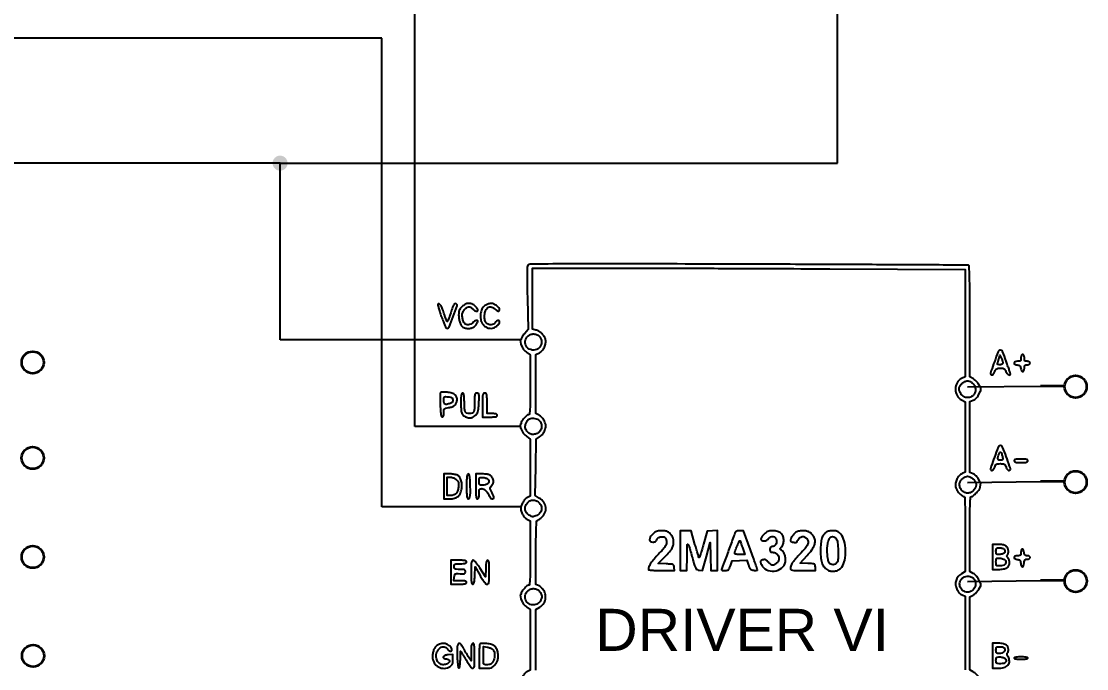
# Model space of a CAD drawing. Header units: millimetres. Extents: x 42961 to 43381, y 28224 to 28521.
# Drawn here: x 43055.9 to 43119.3, y 28276.2 to 28314.6 of the extents above; entities that cross this region are included whole.
import ezdxf

# ---------------------------------------------------------------- set-up
doc = ezdxf.new("R2010")
doc.units = ezdxf.units.MM
doc.layers.add('PDF_Geometría', color=7, linetype='Continuous')
doc.layers.add('PDF_Rellenos sólidos', color=1, linetype='Continuous')
doc.styles.get("Standard").update_dxf_attribs({"font": 'arial.ttf'})

msp = doc.modelspace()

# ---------------------------------------------------------------- hatches: boundary and pattern name
at = {"layer": 'PDF_Rellenos sólidos', "true_color": 0x800000, "transparency": 33554559}
msp.add_hatch(color=16, dxfattribs=at).paths.add_polyline_path([(43071.757, 28306.214, 0.414668), (43071.311, 28306.66), (43071.311, 28306.66, 0.414668), (43070.865, 28306.214), (43070.865, 28306.214, 0.414668), (43071.311, 28305.768), (43071.311, 28305.768, 0.414668)])

# ---------------------------------------------------------------- linework, layer by layer
at = {"color": 1}
for p, q in [((43104.453, 28306.214), (43104.453, 28396.237)), ((43071.311, 28306.214), (43015.483, 28306.214)), ((43071.311, 28295.708), (43071.311, 28306.214)), ((43071.311, 28306.214), (43104.453, 28306.214)), ((43085.628, 28295.708), (43071.311, 28295.708))]:
    msp.add_line(p, q, dxfattribs=at)
at = {"color": 30}
for p, q in [((43079.319, 28290.57), (43079.319, 28315.637)), ((43077.366, 28313.648), (43007.166, 28313.648)), ((43077.366, 28285.79), (43077.366, 28313.648))]:
    msp.add_line(p, q, dxfattribs=at)
for p, q in [((43085.584, 28295.689), (43085.624, 28295.451)), ((43112.193, 28292.914), (43116.526, 28292.964)), ((43112.959, 28292.917), (43112.959, 28292.638)), ((43085.6, 28290.57), (43079.319, 28290.57)), ((43085.586, 28290.69), (43085.613, 28290.451)), ((43112.192, 28287.24), (43116.525, 28287.29)), ((43112.972, 28287.208), (43112.903, 28286.833)), ((43085.621, 28285.79), (43077.366, 28285.79)), ((43085.634, 28285.816), (43085.634, 28285.576)), ((43112.198, 28281.359), (43116.531, 28281.408)), ((43112.967, 28281.262), (43112.967, 28281.132)), ((43112.967, 28281.132), (43113.004, 28281.127)), ((43085.587, 28280.556), (43085.624, 28280.316))]:
    msp.add_line(p, q)
for points in [[(43086.524, 28276.082), (43086.524, 28277.888), (43086.524, 28279.695), (43086.756, 28279.832, 0.089203), (43086.958, 28280.006, 0.099416), (43087.078, 28280.233, 0.0981), (43087.101, 28280.491, 0.084559), (43087.027, 28280.754, 0.039471), (43086.965, 28280.862, 0.038308), (43086.886, 28280.961, 0.040458), (43086.798, 28281.04, 0.064339), (43086.711, 28281.091), (43086.516, 28281.173), (43086.522, 28283.059, -0.002568), (43086.528, 28283.867, -0.006351), (43086.544, 28284.459, -0.002209), (43086.564, 28284.926, -0.307518), (43086.596, 28284.968, 0.06278), (43086.634, 28284.986, 0.009785), (43086.702, 28285.033, 0.010762), (43086.781, 28285.092, 0.009189), (43086.862, 28285.158, 0.115405), (43087.064, 28285.428, 0.133045), (43087.111, 28285.746, 0.12514), (43086.991, 28286.058, 0.09562), (43086.726, 28286.313), (43086.49, 28286.465), (43086.511, 28288.137), (43086.533, 28289.809), (43086.748, 28289.945, 0.049078), (43086.844, 28290.02, 0.040371), (43086.931, 28290.118, 0.039188), (43087.004, 28290.231, 0.03961), (43087.058, 28290.353, 0.021411), (43087.106, 28290.515, 0.074618), (43087.117, 28290.622, 0.075903), (43087.095, 28290.727, 0.022653), (43087.032, 28290.879, 0.040195), (43086.971, 28290.983, 0.030531), (43086.89, 28291.087, 0.031257), (43086.8, 28291.176, 0.060754), (43086.718, 28291.233), (43086.524, 28291.333), (43086.524, 28293.086), (43086.524, 28294.839), (43086.732, 28294.947, 0.096019), (43086.9, 28295.079, 0.06767), (43087.031, 28295.281, 0.067745), (43087.103, 28295.51, 0.096803), (43087.098, 28295.723, 0.086145), (43087.023, 28295.905, 0.057614), (43086.882, 28296.082, 0.057449), (43086.704, 28296.222, 0.083924), (43086.519, 28296.296), (43086.321, 28296.34), (43086.321, 28298.159), (43086.321, 28299.977), (43091.135, 28299.977, -0.000634), (43093.535, 28299.974, -0.000237), (43096.902, 28299.964, -0.000235), (43100.568, 28299.95, -0.000285), (43104.006, 28299.932), (43112.063, 28299.887), (43112.061, 28296.706), (43112.06, 28293.525), (43111.842, 28293.418, 0.153496), (43111.576, 28293.163, 0.126443), (43111.477, 28292.781, 0.126667), (43111.576, 28292.399, 0.154288), (43111.842, 28292.145), (43112.06, 28292.039), (43112.061, 28289.944), (43112.063, 28287.849), (43111.866, 28287.762, 0.105079), (43111.694, 28287.637, 0.071751), (43111.558, 28287.436, 0.069993), (43111.483, 28287.199, 0.088913), (43111.485, 28286.969, 0.096514), (43111.552, 28286.799, 0.040959), (43111.701, 28286.604, 0.03934), (43111.871, 28286.443, 0.171518), (43112, 28286.397, -0.404864), (43112.028, 28286.371, -0.000993), (43112.045, 28285.778, -0.004692), (43112.059, 28285.072, -0.002322), (43112.063, 28284.174), (43112.063, 28281.951), (43111.83, 28281.814, 0.089179), (43111.628, 28281.64, 0.099937), (43111.509, 28281.413, 0.098385), (43111.486, 28281.154, 0.08378), (43111.561, 28280.89, 0.037561), (43111.624, 28280.779, 0.041526), (43111.701, 28280.683, 0.044908), (43111.786, 28280.608, 0.067883), (43111.873, 28280.561), (43112.063, 28280.49), (43112.062, 28278.292), (43112.062, 28276.094)], [(43086.053, 28300.148, 0.160916), (43086.01, 28300.04, 0.009308), (43085.997, 28299.679, 0.008987), (43085.998, 28299.128, 0.002015), (43086.019, 28298.19), (43086.069, 28296.333), (43085.857, 28296.092, 0.018689), (43085.776, 28295.993, 0.022294), (43085.708, 28295.893, 0.021778), (43085.658, 28295.805, 0.117924), (43085.646, 28295.752, -0.409872), (43085.584, 28295.689, -0.000905)], [(43112.959, 28292.917), (43112.937, 28292.917), (43112.853, 28293.086, 0.053105), (43112.805, 28293.16, 0.025672), (43112.73, 28293.245, 0.025121), (43112.642, 28293.326, 0.032891), (43112.553, 28293.39), (43112.338, 28293.525), (43112.336, 28296.821, 0.001055), (43112.331, 28298.5, 0.005298), (43112.316, 28299.44, 0.002645), (43112.296, 28300.081, 0.319047), (43112.249, 28300.143, 0.073521), (43112.178, 28300.154, 0.000013), (43108.366, 28300.173, 0.000306), (43104.146, 28300.192, 0.000185), (43099.15, 28300.209, 0.000197), (43091.651, 28300.229, 0.001728), (43088.326, 28300.225, 0.000579), (43086.189, 28300.213, 0.221295), (43086.053, 28300.148, 0.160916)], [(43085.624, 28295.451), (43085.699, 28295.286, 0.051225), (43085.742, 28295.213, 0.023404), (43085.812, 28295.126, 0.022886), (43085.895, 28295.04, 0.029204), (43085.98, 28294.97), (43086.186, 28294.817), (43086.186, 28293.039, -0.001722), (43086.183, 28292.072, -0.011673), (43086.168, 28291.594, -0.015112), (43086.145, 28291.31, -0.381198), (43086.091, 28291.262, 0.187522), (43085.985, 28291.221, 0.028394), (43085.825, 28291.056, 0.029799), (43085.683, 28290.872, 0.15027), (43085.646, 28290.75, -0.410093), (43085.586, 28290.69, -0.000787)], [(43112.972, 28287.208), (43112.847, 28287.44, 0.043264), (43112.785, 28287.534, 0.03246), (43112.702, 28287.627, 0.033194), (43112.611, 28287.704, 0.062236), (43112.528, 28287.752), (43112.333, 28287.832), (43112.333, 28289.938), (43112.333, 28292.043), (43112.534, 28292.119, 0.061405), (43112.625, 28292.166, 0.045727), (43112.712, 28292.239, 0.043224), (43112.789, 28292.332, 0.041029), (43112.85, 28292.437), (43112.959, 28292.666)], [(43085.613, 28290.451), (43085.624, 28290.45), (43085.699, 28290.286, 0.051281), (43085.742, 28290.213, 0.023397), (43085.812, 28290.126, 0.022877), (43085.895, 28290.04, 0.029164), (43085.98, 28289.97), (43086.186, 28289.818), (43086.186, 28288.118), (43086.186, 28286.419), (43086.017, 28286.342, 0.069647), (43085.944, 28286.295, 0.033319), (43085.864, 28286.217, 0.032227), (43085.79, 28286.124, 0.039538), (43085.734, 28286.027), (43085.621, 28285.79)], [(43112.967, 28281.262), (43112.966, 28281.262), (43112.855, 28281.496, 0.045212), (43112.797, 28281.593, 0.031174), (43112.716, 28281.692, 0.031518), (43112.625, 28281.778, 0.054344), (43112.538, 28281.835), (43112.333, 28281.942), (43112.333, 28284.169, -0.001358), (43112.336, 28285.382, -0.009223), (43112.351, 28285.981, -0.00968), (43112.373, 28286.347, -0.390671), (43112.427, 28286.397, 0.188227), (43112.528, 28286.436, 0.017192), (43112.722, 28286.628, 0.017741), (43112.903, 28286.833, 0.02673), (43112.914, 28286.848, -0.412156)], [(43085.629, 28285.586), (43085.714, 28285.382, 0.050196), (43085.76, 28285.296, 0.031296), (43085.83, 28285.205, 0.031231), (43085.912, 28285.123, 0.048511), (43085.992, 28285.064), (43086.186, 28284.949), (43086.186, 28283.038, -0.001588), (43086.183, 28281.996, -0.010875), (43086.168, 28281.483, -0.013342), (43086.145, 28281.176, -0.384297), (43086.091, 28281.127, 0.187507), (43085.986, 28281.086, 0.028346), (43085.825, 28280.921, 0.029747), (43085.683, 28280.738, 0.150385), (43085.646, 28280.616, -0.409536), (43085.587, 28280.556, -0.000775)], [(43112.975, 28275.453), (43112.859, 28275.657, 0.041418), (43112.799, 28275.744, 0.025618), (43112.717, 28275.836, 0.025618), (43112.625, 28275.918, 0.041418), (43112.538, 28275.978), (43112.334, 28276.094), (43112.333, 28278.271), (43112.333, 28280.448), (43112.528, 28280.549, 0.051967), (43112.612, 28280.604, 0.02661), (43112.706, 28280.69, 0.026123), (43112.795, 28280.789, 0.0355), (43112.863, 28280.888), (43113.004, 28281.127)], [(43085.619, 28280.316), (43085.624, 28280.316), (43085.699, 28280.152, 0.051281), (43085.742, 28280.078, 0.023397), (43085.812, 28279.991, 0.022877), (43085.895, 28279.906, 0.029164), (43085.98, 28279.836), (43086.186, 28279.683), (43086.186, 28277.882), (43086.186, 28276.082), (43086.017, 28276.005, 0.069647), (43085.944, 28275.958, 0.033319), (43085.864, 28275.88, 0.032227), (43085.79, 28275.786, 0.039538), (43085.734, 28275.69), (43085.621, 28275.453), (43085.611, 28275.452, 0.000508)], [(43112.029, 28274.613, -0.000045), (43112.046, 28271.642, -0.000971)]]:
    msp.add_lwpolyline(points, format="xyb")
for points in [[(43080.691, 28297.838, 0.268477), (43080.683, 28297.807, 0.003606), (43080.738, 28297.606, 0.009087), (43080.81, 28297.371, 0.005707), (43080.902, 28297.099, 0.00794), (43081.02, 28296.779, 0.023793), (43081.115, 28296.566, 0.029926), (43081.194, 28296.429, 0.251843), (43081.254, 28296.397, 0.306134), (43081.367, 28296.473, 0.00716), (43081.609, 28297.1, 0.00692), (43081.833, 28297.735, 0.349074), (43081.791, 28297.851, 0.228053), (43081.712, 28297.859, 0.16987), (43081.643, 28297.803, 0.054988), (43081.569, 28297.649, 0.007702), (43081.458, 28297.313, -0.007304), (43081.394, 28297.117, -0.011696), (43081.332, 28296.952, -0.005584), (43081.276, 28296.817, -0.300745), (43081.254, 28296.802, -0.300297), (43081.232, 28296.817, -0.005732), (43081.177, 28296.95, -0.011855), (43081.116, 28297.113, -0.007409), (43081.052, 28297.306, 0.01638), (43080.949, 28297.601, 0.056738), (43080.855, 28297.78, 0.136281), (43080.77, 28297.852, 0.314352)], [(43082.127, 28297.685, 0.033721), (43082.026, 28297.57, 0.070406), (43081.968, 28297.466, 0.065931), (43081.939, 28297.345, 0.026522), (43081.93, 28297.175, 0.045669), (43081.952, 28296.929, 0.053122), (43082.019, 28296.703, 0.060976), (43082.118, 28296.528, 0.142439), (43082.237, 28296.439, 0.068079), (43082.434, 28296.392, 0.071642), (43082.633, 28296.402, 0.077026), (43082.809, 28296.465, 0.101652), (43082.938, 28296.575, 0.014683), (43082.992, 28296.647, 0.018289), (43083.037, 28296.717, 0.016758), (43083.07, 28296.778, 0.117439), (43083.078, 28296.811, 0.302967), (43083.047, 28296.859, 0.161669), (43082.973, 28296.864, 0.087531), (43082.871, 28296.818, 0.059811), (43082.774, 28296.734, -0.093194), (43082.654, 28296.643, -0.098175), (43082.512, 28296.604, -0.106946), (43082.375, 28296.624, -0.131752), (43082.27, 28296.698, -0.071196), (43082.236, 28296.753, -0.023059), (43082.202, 28296.843, -0.022463), (43082.173, 28296.947, -0.02345), (43082.154, 28297.053, -0.032965), (43082.145, 28297.187, -0.062511), (43082.158, 28297.294, -0.065352), (43082.197, 28297.391, -0.039412), (43082.266, 28297.494, -0.062447), (43082.395, 28297.622, -0.139495), (43082.522, 28297.672, -0.153702), (43082.648, 28297.646, -0.08132), (43082.774, 28297.545, 0.059014), (43082.873, 28297.459, 0.097918), (43082.975, 28297.415, 0.185222), (43083.047, 28297.426, 0.267959), (43083.078, 28297.481, 0.130216), (43083.068, 28297.518, 0.023416), (43083.03, 28297.579, 0.023867), (43082.976, 28297.648, 0.01959), (43082.912, 28297.717, 0.090957), (43082.729, 28297.844, 0.116235), (43082.527, 28297.883, 0.110506), (43082.322, 28297.828, 0.076366)], [(43083.541, 28297.78, 0.129083), (43083.355, 28297.605, 0.086997), (43083.244, 28297.332, 0.081546), (43083.228, 28297.02, 0.091335), (43083.315, 28296.733, 0.056372), (43083.417, 28296.581, 0.081476), (43083.539, 28296.477, 0.080992), (43083.69, 28296.417, 0.055017), (43083.873, 28296.397, 0.110341), (43084.026, 28296.431, 0.059329), (43084.191, 28296.534, 0.060709), (43084.32, 28296.666, 0.164365), (43084.362, 28296.789, 0.224355), (43084.334, 28296.85, 0.229105), (43084.269, 28296.865, 0.125213), (43084.183, 28296.822, 0.075495), (43084.107, 28296.734, -0.134433), (43084.008, 28296.643, -0.105927), (43083.866, 28296.604, -0.100871), (43083.715, 28296.626, -0.110234), (43083.59, 28296.705, -0.137764), (43083.496, 28296.873, -0.063011), (43083.468, 28297.124, -0.062233), (43083.503, 28297.38, -0.117075), (43083.602, 28297.562, -0.09397), (43083.713, 28297.647, -0.126104), (43083.837, 28297.675, -0.116234), (43083.965, 28297.639, -0.072144), (43084.092, 28297.545, 0.036054), (43084.201, 28297.451, 0.125418), (43084.286, 28297.415, 0.277294), (43084.34, 28297.438, 0.159068), (43084.362, 28297.506, 0.186607), (43084.32, 28297.615, 0.047506), (43084.178, 28297.745, 0.048156), (43084.006, 28297.849, 0.117898), (43083.863, 28297.88, 0.048481), (43083.796, 28297.872, 0.02203), (43083.71, 28297.85, 0.02157), (43083.62, 28297.818, 0.027651)], [(43086.727, 28295.924, -0.107676), (43086.823, 28295.773, -0.089323), (43086.857, 28295.586, -0.089323), (43086.823, 28295.398, -0.107676), (43086.727, 28295.248, -0.189408), (43086.396, 28295.104, -0.186842), (43086.054, 28295.222, -0.192433), (43085.887, 28295.536, -0.196124), (43085.985, 28295.876, -0.109352), (43086.143, 28296.006, -0.101433), (43086.347, 28296.061, -0.101879), (43086.555, 28296.032, -0.111341)], [(43113.795, 28294.416, 0.001666), (43113.61, 28293.886, 0.035402), (43113.567, 28293.725, 0.211722), (43113.582, 28293.656, 0.236), (43113.642, 28293.626, 0.163598), (43113.684, 28293.64, 0.051049), (43113.733, 28293.686, 0.044846), (43113.78, 28293.752, 0.03656), (43113.819, 28293.829, -0.039463), (43113.875, 28293.937, -0.118334), (43113.933, 28293.995, -0.107894), (43114.014, 28294.024, -0.029827), (43114.151, 28294.032, -0.028884), (43114.288, 28294.024, -0.111423), (43114.368, 28293.996, -0.123781), (43114.423, 28293.938, -0.039492), (43114.474, 28293.829, 0.09849), (43114.549, 28293.709, 0.103363), (43114.664, 28293.628, 0.301499), (43114.734, 28293.641, 0.293843), (43114.75, 28293.711, -0.000856), (43114.73, 28293.769, -0.000041), (43114.662, 28293.964, -0.000067), (43114.581, 28294.196, -0.000048), (43114.491, 28294.454, 0.012083), (43114.279, 28295.022, 0.320996), (43114.149, 28295.104, 0.291487), (43114.019, 28295.011, 0.010704)], [(43114.29, 28294.353, -0.102483), (43114.28, 28294.3, -0.147302), (43114.25, 28294.263, -0.108721), (43114.197, 28294.241, -0.041111), (43114.116, 28294.235, -0.025888), (43114.026, 28294.239, -0.163524), (43113.985, 28294.258, -0.247696), (43113.973, 28294.293, -0.061473), (43113.99, 28294.353, 0.017639), (43114.011, 28294.409, 0.008487), (43114.035, 28294.484, 0.008403), (43114.057, 28294.562, 0.011907), (43114.074, 28294.632), (43114.109, 28294.793), (43114.198, 28294.632, -0.025888), (43114.233, 28294.562, -0.021353), (43114.262, 28294.484, -0.021873), (43114.283, 28294.409, -0.052418)], [(43115.373, 28294.64, -0.030723), (43115.366, 28294.526, -0.167168), (43115.34, 28294.471, -0.167168), (43115.285, 28294.444, -0.030723), (43115.171, 28294.437, 0.082192), (43115.022, 28294.413, 0.299611), (43114.967, 28294.341, 0.309201), (43115.011, 28294.264, 0.083971), (43115.154, 28294.222, -0.046929), (43115.247, 28294.202, -0.121406), (43115.306, 28294.167, -0.121406), (43115.341, 28294.108, -0.046929), (43115.361, 28294.015, 0.083971), (43115.402, 28293.872, 0.309201), (43115.48, 28293.828, 0.299611), (43115.552, 28293.883, 0.082192), (43115.576, 28294.032, -0.030103), (43115.583, 28294.141, -0.144586), (43115.607, 28294.197, -0.173074), (43115.656, 28294.226, -0.047675), (43115.745, 28294.235, 0.04716), (43115.815, 28294.241, 0.088208), (43115.869, 28294.262, 0.118484), (43115.902, 28294.294, 0.140575), (43115.914, 28294.336, 0.140575), (43115.902, 28294.378, 0.118484), (43115.869, 28294.41, 0.088208), (43115.815, 28294.431, 0.04716), (43115.745, 28294.437, -0.047675), (43115.656, 28294.446, -0.173074), (43115.607, 28294.474, -0.144586), (43115.583, 28294.531, -0.030103), (43115.576, 28294.64, 0.033607), (43115.57, 28294.729, 0.082504), (43115.551, 28294.792, 0.12651), (43115.519, 28294.829, 0.152103), (43115.475, 28294.843, 0.152103), (43115.431, 28294.829, 0.12651), (43115.399, 28294.792, 0.082504), (43115.379, 28294.729, 0.033607)], [(43112.505, 28293.123, -0.089012), (43112.624, 28292.952, -0.101592), (43112.668, 28292.759, -0.106262), (43112.633, 28292.57, -0.106051), (43112.523, 28292.413, -0.119782), (43112.309, 28292.293, -0.138637), (43112.077, 28292.294, -0.131277), (43111.869, 28292.417, -0.102225), (43111.728, 28292.64, -0.078972), (43111.696, 28292.793, -0.106757), (43111.719, 28292.932, -0.094704), (43111.801, 28293.06, -0.051236), (43111.943, 28293.184, -0.063343), (43112.094, 28293.263, -0.117076), (43112.231, 28293.281, -0.113138), (43112.365, 28293.234, -0.0567)], [(43080.837, 28292.57, 0.112192), (43080.826, 28292.526, 0.003083), (43080.824, 28292.325, 0.006215), (43080.827, 28292.089, 0.004207), (43080.835, 28291.819, 0.005804), (43080.852, 28291.469, 0.028064), (43080.876, 28291.271, 0.052911), (43080.908, 28291.159, 0.305338), (43080.956, 28291.127, 0.195004), (43080.998, 28291.144, 0.113423), (43081.028, 28291.19, 0.064928), (43081.046, 28291.27, 0.022338), (43081.051, 28291.388, -0.021402), (43081.058, 28291.551, -0.168169), (43081.089, 28291.619, -0.15513), (43081.156, 28291.657, -0.017456), (43081.331, 28291.687, 0.039666), (43081.536, 28291.731, 0.09358), (43081.674, 28291.803, 0.106043), (43081.766, 28291.914, 0.060833), (43081.828, 28292.077, 0.126962), (43081.826, 28292.274, 0.146272), (43081.727, 28292.433, 0.109102), (43081.529, 28292.543, 0.051867), (43081.24, 28292.597, 0.015079), (43081.095, 28292.605, 0.022508), (43080.967, 28292.602, 0.018938), (43080.867, 28292.591, 0.246058)], [(43082.065, 28291.948, 0.018948), (43082.081, 28291.521, 0.101746), (43082.145, 28291.298, 0.157997), (43082.277, 28291.169, 0.066403), (43082.514, 28291.087, 0.047949), (43082.624, 28291.076, 0.077463), (43082.716, 28291.09, 0.069752), (43082.806, 28291.133, 0.032092), (43082.91, 28291.211, 0.051335), (43083.018, 28291.326, 0.092023), (43083.077, 28291.44, 0.051549), (43083.108, 28291.61, 0.007441), (43083.132, 28291.961, 0.00402), (43083.149, 28292.331, 0.056838), (43083.138, 28292.463, 0.206435), (43083.098, 28292.523, 0.142386), (43083.019, 28292.545, 0.130135), (43082.941, 28292.525, 0.195985), (43082.897, 28292.47, 0.064125), (43082.879, 28292.35, 0.005722), (43082.876, 28292.044, -0.010203), (43082.867, 28291.624, -0.090566), (43082.827, 28291.445, -0.205956), (43082.737, 28291.359, -0.089297), (43082.572, 28291.329, -0.089297), (43082.406, 28291.359, -0.205956), (43082.317, 28291.445, -0.090566), (43082.276, 28291.624, -0.010203), (43082.268, 28292.044, 0.007779), (43082.263, 28292.305, 0.042124), (43082.247, 28292.445, 0.099213), (43082.216, 28292.519, 0.248887), (43082.166, 28292.545, 0.271438), (43082.115, 28292.516, 0.08586), (43082.085, 28292.429, 0.035924), (43082.069, 28292.264, 0.006089)], [(43083.349, 28291.836), (43083.349, 28291.127), (43083.788, 28291.127, 0.00942), (43084.012, 28291.131, 0.047315), (43084.137, 28291.147, 0.108427), (43084.203, 28291.179, 0.232029), (43084.227, 28291.228, 0.188641), (43084.208, 28291.275, 0.12648), (43084.159, 28291.307, 0.063857), (43084.07, 28291.324, 0.016668), (43083.923, 28291.329), (43083.619, 28291.329), (43083.619, 28291.937, 0.004487), (43083.615, 28292.307, 0.050222), (43083.598, 28292.453, 0.168559), (43083.557, 28292.519, 0.17273), (43083.484, 28292.545, 0.193568), (43083.41, 28292.516, 0.15568), (43083.369, 28292.44, 0.043488), (43083.352, 28292.273, 0.003595)], [(43081.58, 28292.157, -0.069909), (43081.58, 28292.082, -0.120799), (43081.557, 28292.024, -0.104215), (43081.507, 28291.978, -0.043316), (43081.423, 28291.937, -0.02592), (43081.223, 28291.873, -0.175473), (43081.122, 28291.882, -0.238964), (43081.067, 28291.951, -0.049387), (43081.051, 28292.11, -0.018958), (43081.057, 28292.262, -0.197739), (43081.085, 28292.317, -0.18497), (43081.144, 28292.338, -0.016266), (43081.305, 28292.33, -0.024618), (43081.436, 28292.313, -0.09536), (43081.512, 28292.283, -0.139429), (43081.556, 28292.234, -0.078724)], [(43086.727, 28290.924, -0.118933), (43086.844, 28290.732, -0.119186), (43086.861, 28290.508, -0.118687), (43086.773, 28290.3, -0.117263), (43086.6, 28290.153, -0.090419), (43086.387, 28290.09, -0.124417), (43086.189, 28290.118, -0.121691), (43086.026, 28290.237, -0.084198), (43085.909, 28290.435, -0.123217), (43085.892, 28290.582, -0.060997), (43085.938, 28290.765, -0.061604), (43086.026, 28290.929, -0.143831), (43086.134, 28291.014, -0.073111), (43086.287, 28291.051, -0.060366), (43086.456, 28291.046, -0.062582), (43086.611, 28291.002, -0.096505)], [(43113.795, 28288.741, 0.001668), (43113.609, 28288.209, 0.035886), (43113.567, 28288.049, 0.215665), (43113.583, 28287.981, 0.231512), (43113.644, 28287.951, 0.167193), (43113.685, 28287.965, 0.055992), (43113.732, 28288.011, 0.048318), (43113.775, 28288.076, 0.038986), (43113.809, 28288.154, -0.040099), (43113.858, 28288.265, -0.134461), (43113.913, 28288.322, -0.111961), (43113.995, 28288.349, -0.023612), (43114.147, 28288.357, -0.023612), (43114.299, 28288.349, -0.111961), (43114.381, 28288.322, -0.134461), (43114.436, 28288.265, -0.040099), (43114.485, 28288.154, 0.044239), (43114.52, 28288.076, 0.053853), (43114.567, 28288.01, 0.062819), (43114.618, 28287.966, 0.149185), (43114.665, 28287.951, 0.230965), (43114.727, 28287.981, 0.219915), (43114.742, 28288.048, 0.034039), (43114.697, 28288.21, 0.001397), (43114.495, 28288.779, 0.011925), (43114.277, 28289.344, 0.318225), (43114.147, 28289.425, 0.291647), (43114.018, 28289.333, 0.010674)], [(43114.266, 28288.777, -0.01812), (43114.285, 28288.656, -0.128872), (43114.278, 28288.598, -0.229447), (43114.245, 28288.569, -0.070337), (43114.177, 28288.559, -0.056293), (43114.06, 28288.572, -0.237618), (43114.007, 28288.616, -0.156334), (43113.998, 28288.7, -0.022545), (43114.041, 28288.869, -0.039412), (43114.101, 28289.02, -0.394981), (43114.16, 28289.043, -0.22805), (43114.216, 28288.98, -0.021828)], [(43114.968, 28288.525, 0.222027), (43114.991, 28288.477, 0.113455), (43115.052, 28288.445, 0.050675), (43115.168, 28288.428, 0.010614), (43115.373, 28288.424, 0.010614), (43115.579, 28288.428, 0.050675), (43115.694, 28288.445, 0.113455), (43115.756, 28288.477, 0.222027), (43115.779, 28288.525, 0.222027), (43115.756, 28288.574, 0.113455), (43115.694, 28288.606, 0.050675), (43115.579, 28288.622, 0.010614), (43115.373, 28288.627, 0.010614), (43115.168, 28288.622, 0.050675), (43115.052, 28288.606, 0.113455), (43114.991, 28288.574, 0.222027)], [(43081.051, 28287.005), (43081.051, 28286.262), (43081.385, 28286.262, 0.062168), (43081.686, 28286.3, 0.11591), (43081.903, 28286.412, 0.119403), (43082.042, 28286.607, 0.068422), (43082.114, 28286.888, 0.049527), (43082.118, 28287.162, 0.068674), (43082.063, 28287.402, 0.082662), (43081.959, 28287.583, 0.130129), (43081.813, 28287.687, 0.041984), (43081.73, 28287.71, 0.015614), (43081.61, 28287.73, 0.015344), (43081.478, 28287.744, 0.017918), (43081.351, 28287.748), (43081.051, 28287.748)], [(43081.802, 28287.403, -0.05177), (43081.874, 28287.315, -0.086089), (43081.911, 28287.228, -0.06642), (43081.923, 28287.118, -0.020489), (43081.911, 28286.951, -0.051034), (43081.862, 28286.727, -0.112733), (43081.773, 28286.578, -0.127313), (43081.635, 28286.494, -0.074899), (43081.444, 28286.465), (43081.254, 28286.465), (43081.254, 28287.005), (43081.254, 28287.546), (43081.457, 28287.546, -0.056465), (43081.547, 28287.536, -0.041685), (43081.642, 28287.505, -0.041701), (43081.732, 28287.459, -0.056667)], [(43082.403, 28287.005, 0.004969), (43082.406, 28286.622, 0.026383), (43082.422, 28286.413, 0.051616), (43082.449, 28286.296, 0.320088), (43082.496, 28286.262, 0.30122), (43082.57, 28286.311, 0.067911), (43082.612, 28286.464, 0.034363), (43082.628, 28286.734, 0.007845), (43082.617, 28287.191, 0.007646), (43082.602, 28287.469, 0.034745), (43082.579, 28287.63, 0.069297), (43082.547, 28287.72, 0.278112), (43082.499, 28287.748, 0.31311), (43082.45, 28287.714, 0.057139), (43082.422, 28287.601, 0.027364), (43082.406, 28287.394, 0.004825)], [(43082.943, 28287.005, 0.004556), (43082.947, 28286.605, 0.029335), (43082.962, 28286.403, 0.06897), (43082.992, 28286.296, 0.298365), (43083.045, 28286.262, 0.188641), (43083.092, 28286.281, 0.12648), (43083.123, 28286.33, 0.063857), (43083.141, 28286.419, 0.016668), (43083.146, 28286.566, -0.012819), (43083.15, 28286.746, -0.111506), (43083.172, 28286.822, -0.208852), (43083.219, 28286.859, -0.063025), (43083.31, 28286.87, -0.140526), (43083.434, 28286.835, -0.063477), (43083.565, 28286.727, -0.055285), (43083.685, 28286.569, -0.047945), (43083.775, 28286.38, 0.137437), (43083.83, 28286.303, 0.136381), (43083.918, 28286.265, 0.197152), (43083.991, 28286.284, 0.245181), (43084.021, 28286.347, 0.073092), (43084.013, 28286.393, 0.013757), (43083.983, 28286.475, 0.014445), (43083.942, 28286.569, 0.012787), (43083.894, 28286.664, -0.015236), (43083.82, 28286.814, -0.115155), (43083.805, 28286.891, -0.130625), (43083.826, 28286.963, -0.021718), (43083.907, 28287.083, 0.027722), (43083.978, 28287.191, 0.096969), (43084.006, 28287.27, 0.101403), (43084.001, 28287.352, 0.031907), (43083.961, 28287.468, 0.084261), (43083.874, 28287.607, 0.115552), (43083.753, 28287.691, 0.075165), (43083.569, 28287.735, 0.01968), (43083.264, 28287.748), (43082.943, 28287.748)], [(43083.713, 28287.39, -0.200635), (43083.73, 28287.278, -0.158172), (43083.665, 28287.173, -0.107406), (43083.522, 28287.098, -0.067666), (43083.336, 28287.073, -0.038137), (43083.228, 28287.081, -0.189824), (43083.176, 28287.111, -0.147556), (43083.152, 28287.173, -0.020493), (43083.146, 28287.313, -0.01877), (43083.152, 28287.464, -0.19441), (43083.179, 28287.519, -0.187934), (43083.237, 28287.541, -0.017366), (43083.392, 28287.533, -0.037258), (43083.498, 28287.516, -0.046478), (43083.592, 28287.484, -0.052864), (43083.666, 28287.441, -0.098564)], [(43112.489, 28287.476, -0.053493), (43112.624, 28287.344, -0.09643), (43112.698, 28287.208, -0.110955), (43112.71, 28287.068, -0.088593), (43112.664, 28286.923, -0.086722), (43112.503, 28286.718, -0.12903), (43112.301, 28286.613, -0.138458), (43112.085, 28286.624, -0.106871), (43111.881, 28286.747, -0.102169), (43111.761, 28286.918, -0.110227), (43111.722, 28287.119, -0.111822), (43111.773, 28287.315, -0.107677), (43111.903, 28287.473, -0.050683), (43112.061, 28287.573, -0.115154), (43112.197, 28287.606, -0.116278), (43112.333, 28287.575, -0.052259)], [(43086.705, 28286.048, -0.120184), (43086.84, 28285.842, -0.140477), (43086.853, 28285.609, -0.134487), (43086.741, 28285.398, -0.106215), (43086.527, 28285.25, -0.028163), (43086.411, 28285.209, -0.086695), (43086.329, 28285.201, -0.093143), (43086.252, 28285.22, -0.03569), (43086.155, 28285.274, -0.053153), (43085.995, 28285.406, -0.099779), (43085.904, 28285.545, -0.112684), (43085.88, 28285.697, -0.081278), (43085.919, 28285.864, -0.103324), (43086.062, 28286.074, -0.13516), (43086.265, 28286.184, -0.137803), (43086.493, 28286.174, -0.109258)], [(43093.478, 28284.173, 0.048638), (43093.326, 28283.988, 0.147401), (43093.279, 28283.835, 0.261807), (43093.334, 28283.735, 0.138925), (43093.475, 28283.695, 0.041847), (43093.566, 28283.702, 0.089016), (43093.632, 28283.726, 0.109761), (43093.677, 28283.767, 0.08906), (43093.704, 28283.827, -0.16895), (43093.774, 28283.931, -0.093115), (43093.914, 28284, -0.091114), (43094.071, 28284.015, -0.152011), (43094.193, 28283.964, -0.093949), (43094.232, 28283.918, -0.042381), (43094.264, 28283.845, -0.039972), (43094.286, 28283.76, -0.043566), (43094.294, 28283.675, -0.093116), (43094.27, 28283.548, -0.056639), (43094.198, 28283.412, -0.034159), (43094.063, 28283.24, -0.008924), (43093.823, 28282.983, 0.014049), (43093.548, 28282.683, 0.031332), (43093.361, 28282.437, 0.041746), (43093.248, 28282.233, 0.105797), (43093.213, 28282.069, 0.383091), (43093.236, 28282.043, 0.00669), (43093.439, 28282.024, 0.012863), (43093.69, 28282.01, 0.007302), (43093.994, 28282.006), (43094.776, 28282.006), (43094.754, 28282.191, 0.06854), (43094.726, 28282.3, 0.19782), (43094.673, 28282.355, 0.083077), (43094.564, 28282.381, 0.006586), (43094.269, 28282.397), (43093.805, 28282.418), (43094.252, 28282.881, 0.015008), (43094.53, 28283.187, 0.069937), (43094.658, 28283.387, 0.093589), (43094.707, 28283.586, 0.03898), (43094.701, 28283.864, 0.079921), (43094.684, 28283.928, 0.028348), (43094.64, 28284.014, 0.02728), (43094.58, 28284.103, 0.028843), (43094.512, 28284.185, 0.039222), (43094.406, 28284.28, 0.07632), (43094.307, 28284.335, 0.065469), (43094.185, 28284.362, 0.022595), (43094.006, 28284.37, 0.023599), (43093.824, 28284.362, 0.066004), (43093.7, 28284.333, 0.073059), (43093.595, 28284.275, 0.03393)], [(43095.104, 28283.188), (43095.104, 28282.006), (43095.307, 28282.006), (43095.51, 28282.006), (43095.514, 28282.867, -0.002024), (43095.521, 28283.535, -0.519229), (43095.562, 28283.563, -0.23774), (43095.616, 28283.505, -0.001277), (43095.83, 28282.749, 0.00434), (43095.96, 28282.301, 0.052277), (43096.029, 28282.135, 0.144136), (43096.108, 28282.057, 0.099684), (43096.229, 28282.019), (43096.428, 28281.999), (43096.662, 28282.83), (43096.895, 28283.661), (43096.914, 28282.833), (43096.933, 28282.006), (43097.133, 28282.006), (43097.334, 28282.006), (43097.334, 28283.192), (43097.334, 28284.378), (43097.023, 28284.357), (43096.712, 28284.337), (43096.49, 28283.573, -0.002489), (43096.403, 28283.278, -0.003862), (43096.325, 28283.025, -0.001227), (43096.255, 28282.806, -0.118778), (43096.238, 28282.779, -0.5573), (43096.221, 28282.783, -0.002508), (43096.151, 28282.995, -0.007372), (43096.073, 28283.25, -0.004253), (43095.986, 28283.559), (43095.765, 28284.37), (43095.435, 28284.37), (43095.104, 28284.37)], [(43098.381, 28284.286, -0.002331), (43098.279, 28284.003, -0.000162), (43097.988, 28283.211, -0.000121), (43097.69, 28282.399, -0.003494), (43097.611, 28282.191, 0.019791), (43097.572, 28282.075, 0.253105), (43097.581, 28282.031, 0.206282), (43097.625, 28282.009, 0.013207), (43097.769, 28282.006, 0.037808), (43097.903, 28282.016, 0.144246), (43097.977, 28282.051, 0.112916), (43098.031, 28282.126, 0.018969), (43098.094, 28282.293), (43098.189, 28282.58), (43098.625, 28282.6), (43099.061, 28282.619), (43099.166, 28282.329, 0.021583), (43099.231, 28282.171, 0.091097), (43099.291, 28282.087, 0.11922), (43099.367, 28282.042, 0.049899), (43099.485, 28282.018, 0.020764), (43099.567, 28282.014, 0.034559), (43099.636, 28282.017, 0.039345), (43099.686, 28282.027, 0.334445), (43099.699, 28282.045, 0.084162), (43099.693, 28282.081, 0.000459), (43099.576, 28282.413, 0.001985), (43099.442, 28282.791, 0.001257), (43099.282, 28283.231), (43098.865, 28284.37), (43098.638, 28284.37, 0.034759), (43098.549, 28284.364, 0.044555), (43098.469, 28284.346, 0.051224), (43098.408, 28284.318, 0.178599)], [(43100.099, 28284.173, 0.024625), (43100.023, 28284.089, 0.027718), (43099.959, 28284.002, 0.028583), (43099.914, 28283.923, 0.115959), (43099.901, 28283.869, 0.292936), (43099.955, 28283.785, 0.126181), (43100.091, 28283.76, 0.096235), (43100.253, 28283.804, 0.140326), (43100.361, 28283.902, -0.144044), (43100.483, 28284.009, -0.159708), (43100.638, 28284.029, -0.164844), (43100.771, 28283.953, -0.153683), (43100.835, 28283.809, -0.073904), (43100.83, 28283.657, -0.106732), (43100.779, 28283.533, -0.122667), (43100.688, 28283.453, -0.11965), (43100.569, 28283.424, 0.087302), (43100.511, 28283.414, 0.145595), (43100.472, 28283.385, 0.116468), (43100.449, 28283.334, 0.045124), (43100.442, 28283.256, 0.045326), (43100.45, 28283.171, 0.148509), (43100.475, 28283.121, 0.152524), (43100.524, 28283.095, 0.048653), (43100.606, 28283.087, -0.148138), (43100.814, 28283.023, -0.148212), (43100.953, 28282.855, -0.154334), (43100.971, 28282.644, -0.162066), (43100.864, 28282.466, -0.02793), (43100.706, 28282.344, -0.157834), (43100.606, 28282.315, -0.167086), (43100.51, 28282.351, -0.032243), (43100.374, 28282.479, 0.020719), (43100.261, 28282.59, 0.082578), (43100.18, 28282.642, 0.118476), (43100.103, 28282.655, 0.066698), (43100.009, 28282.637, 0.032772), (43099.913, 28282.596, 0.218325), (43099.881, 28282.557, 0.149855), (43099.884, 28282.497, 0.01355), (43099.938, 28282.358, 0.183033), (43100.234, 28282.048, 0.140279), (43100.699, 28281.97, 0.13979), (43101.137, 28282.149, 0.18162), (43101.359, 28282.516, 0.069451), (43101.369, 28282.719, 0.057022), (43101.325, 28282.931, 0.060586), (43101.239, 28283.111, 0.125347), (43101.127, 28283.218, -0.043231), (43101.07, 28283.257, -0.240179), (43101.055, 28283.29, -0.154966), (43101.071, 28283.33, -0.016379), (43101.138, 28283.409, 0.071119), (43101.184, 28283.478, 0.033091), (43101.224, 28283.577, 0.031943), (43101.253, 28283.689, 0.038505), (43101.266, 28283.797, 0.100824), (43101.227, 28284.034, 0.124142), (43101.098, 28284.217, 0.110441), (43100.885, 28284.332, 0.068208), (43100.602, 28284.37, 0.027836), (43100.437, 28284.361, 0.065808), (43100.318, 28284.332, 0.069276), (43100.214, 28284.273, 0.033655)], [(43101.953, 28284.251, 0.048932), (43101.848, 28284.147, 0.034943), (43101.751, 28284.012, 0.035189), (43101.68, 28283.877, 0.103868), (43101.658, 28283.774, 0.23743), (43101.672, 28283.748, 0.050984), (43101.718, 28283.72, 0.042945), (43101.783, 28283.696, 0.029304), (43101.861, 28283.68, 0.028906), (43101.946, 28283.673, 0.067429), (43102.01, 28283.679, 0.112354), (43102.049, 28283.699, 0.224693), (43102.063, 28283.73, -0.165098), (43102.093, 28283.818, -0.050657), (43102.191, 28283.922, -0.050785), (43102.311, 28284.006, -0.128422), (43102.413, 28284.033, -0.096026), (43102.461, 28284.023, -0.038598), (43102.521, 28283.994, -0.036387), (43102.582, 28283.951, -0.038144), (43102.635, 28283.9, -0.1506), (43102.712, 28283.736, -0.139733), (43102.686, 28283.552, -0.073315), (43102.538, 28283.318, -0.018133), (43102.229, 28282.984, 0.010857), (43102.055, 28282.802, 0.012585), (43101.898, 28282.621, 0.011661), (43101.774, 28282.462, 0.069915), (43101.723, 28282.37, 0.049104), (43101.663, 28282.151, 0.321549), (43101.711, 28282.054, 0.117853), (43101.869, 28282.012, 0.006046), (43102.401, 28282.006), (43103.144, 28282.006), (43103.144, 28282.205, 0.054077), (43103.131, 28282.327, 0.230448), (43103.087, 28282.382, 0.095647), (43102.99, 28282.408, 0.005879), (43102.688, 28282.425), (43102.232, 28282.445), (43102.65, 28282.895, 0.026222), (43102.933, 28283.232, 0.067419), (43103.087, 28283.509, 0.097613), (43103.131, 28283.75, 0.115399), (43103.075, 28283.975, 0.060715), (43102.956, 28284.15, 0.08184), (43102.808, 28284.273, 0.079169), (43102.625, 28284.344, 0.052921), (43102.401, 28284.367, 0.028955), (43102.266, 28284.359, 0.034772), (43102.14, 28284.336, 0.038515), (43102.033, 28284.299, 0.068111)], [(43103.803, 28284.297, 0.110341), (43103.645, 28284.15, 0.074124), (43103.535, 28283.928, 0.053268), (43103.471, 28283.614, 0.022936), (43103.451, 28283.188, 0.027561), (43103.474, 28282.73, 0.06831), (43103.555, 28282.404, 0.092836), (43103.701, 28282.175, 0.092956), (43103.919, 28282.013, 0.096131), (43104.122, 28281.96, 0.07745), (43104.347, 28281.98, 0.077372), (43104.555, 28282.067, 0.095576), (43104.71, 28282.209, 0.112028), (43104.892, 28282.622, 0.055221), (43104.939, 28283.197, 0.055246), (43104.859, 28283.768, 0.112993), (43104.654, 28284.168, 0.034609), (43104.553, 28284.272, 0.079085), (43104.462, 28284.331, 0.076088), (43104.355, 28284.36, 0.030201), (43104.203, 28284.368, 0.021486), (43104.086, 28284.362, 0.02063), (43103.969, 28284.347, 0.021074), (43103.867, 28284.324, 0.066944)], [(43098.827, 28283.306), (43098.948, 28282.951), (43098.648, 28282.951, -0.020398), (43098.533, 28282.956, -0.032914), (43098.436, 28282.971, -0.035541), (43098.365, 28282.991, -0.313589), (43098.348, 28283.017, -0.088921), (43098.377, 28283.181, -0.014234), (43098.499, 28283.484, -0.012184), (43098.63, 28283.765, -0.672121), (43098.673, 28283.762, 0.002516), (43098.693, 28283.703, 0.000399), (43098.732, 28283.586, 0.000442), (43098.778, 28283.449, 0.000387)], [(43104.391, 28283.882, -0.129922), (43104.468, 28283.671, -0.017303), (43104.497, 28283.192, -0.018241), (43104.491, 28282.712, -0.111321), (43104.426, 28282.474, -0.151286), (43104.333, 28282.383, -0.113408), (43104.194, 28282.347, -0.116623), (43104.056, 28282.376, -0.165991), (43103.967, 28282.462, -0.075702), (43103.899, 28282.662, -0.024142), (43103.86, 28282.974, -0.024683), (43103.851, 28283.308, -0.040708), (43103.88, 28283.588, -0.052962), (43103.963, 28283.867, -0.164385), (43104.092, 28284.012, -0.258172), (43104.24, 28284.015, -0.118527)], [(43113.684, 28282.816), (43113.684, 28282.073), (43114.041, 28282.073, 0.041844), (43114.33, 28282.097, 0.096432), (43114.534, 28282.174, 0.133579), (43114.654, 28282.302, 0.12256), (43114.698, 28282.478, 0.045797), (43114.69, 28282.559, 0.037139), (43114.668, 28282.645, 0.038474), (43114.635, 28282.72, 0.075149), (43114.596, 28282.773, -0.0426), (43114.558, 28282.819, -0.096443), (43114.54, 28282.859, -0.149119), (43114.542, 28282.893, -0.165391), (43114.562, 28282.917, 0.144241), (43114.588, 28282.947, 0.041128), (43114.61, 28283.004, 0.037738), (43114.625, 28283.077, 0.032239), (43114.63, 28283.154, 0.121438), (43114.588, 28283.327, 0.128399), (43114.47, 28283.456, 0.097202), (43114.275, 28283.534, 0.04729), (43114.007, 28283.56), (43113.684, 28283.56)], [(43114.35, 28283.297, -0.09893), (43114.383, 28283.266, -0.066002), (43114.407, 28283.219, -0.062959), (43114.419, 28283.165, -0.071088), (43114.417, 28283.112, -0.112915), (43114.39, 28283.052, -0.111128), (43114.341, 28283.009, -0.075206), (43114.26, 28282.981, -0.026966), (43114.14, 28282.964, -0.015954), (43113.984, 28282.956, -0.164653), (43113.923, 28282.976, -0.209366), (43113.894, 28283.026, -0.027869), (43113.887, 28283.15, -0.028736), (43113.894, 28283.265, -0.156154), (43113.919, 28283.321, -0.174371), (43113.971, 28283.349, -0.037842), (43114.073, 28283.356, -0.02701), (43114.151, 28283.351, -0.023892), (43114.231, 28283.338, -0.02462), (43114.302, 28283.319, -0.064403)], [(43115.373, 28283.092, -0.028778), (43115.367, 28282.974, -0.165646), (43115.34, 28282.918, -0.170501), (43115.285, 28282.891, -0.030907), (43115.171, 28282.884, 0.082192), (43115.022, 28282.859, 0.299611), (43114.967, 28282.788, 0.309201), (43115.011, 28282.71, 0.083971), (43115.154, 28282.669, -0.048093), (43115.252, 28282.648, -0.14142), (43115.309, 28282.61, -0.121202), (43115.342, 28282.543, -0.03098), (43115.361, 28282.424, 0.06004), (43115.396, 28282.266, 0.377819), (43115.462, 28282.229, 0.274026), (43115.529, 28282.291, 0.048226), (43115.563, 28282.467, -0.030068), (43115.581, 28282.579, -0.124494), (43115.612, 28282.64, -0.157811), (43115.664, 28282.671, -0.057717), (43115.749, 28282.681, 0.04951), (43115.817, 28282.688, 0.088715), (43115.87, 28282.709, 0.116957), (43115.902, 28282.741, 0.139207), (43115.914, 28282.783, 0.139141), (43115.902, 28282.824, 0.11688), (43115.87, 28282.857, 0.088738), (43115.817, 28282.877, 0.049628), (43115.749, 28282.884, -0.055541), (43115.667, 28282.893, -0.13818), (43115.615, 28282.922, -0.127306), (43115.582, 28282.975, -0.043849), (43115.564, 28283.065, 0.060835), (43115.526, 28283.218, 0.27278), (43115.457, 28283.274, 0.371207), (43115.394, 28283.234, 0.073569)], [(43081.457, 28281.904), (43081.457, 28281.195), (43081.93, 28281.195, 0.008455), (43082.174, 28281.199, 0.044348), (43082.307, 28281.215, 0.103378), (43082.377, 28281.246, 0.241448), (43082.403, 28281.296, 0.212815), (43082.381, 28281.345, 0.117712), (43082.323, 28281.376, 0.053985), (43082.215, 28281.393, 0.011907), (43082.027, 28281.398), (43081.651, 28281.398), (43081.672, 28281.615, -0.030599), (43081.693, 28281.749, -0.209936), (43081.732, 28281.802, -0.136681), (43081.807, 28281.821, -0.010743), (43082.014, 28281.813, 0.010984), (43082.2, 28281.805, 0.094478), (43082.282, 28281.819, 0.215063), (43082.321, 28281.858, 0.091575), (43082.335, 28281.933, 0.101126), (43082.32, 28282.007, 0.196004), (43082.278, 28282.049, 0.087275), (43082.19, 28282.069, 0.011312), (43081.997, 28282.073, -0.010324), (43081.792, 28282.077, -0.105983), (43081.71, 28282.099, -0.217022), (43081.672, 28282.146, -0.063163), (43081.659, 28282.242, -0.067911), (43081.673, 28282.339, -0.221767), (43081.714, 28282.386, -0.098356), (43081.801, 28282.407, -0.008616), (43082.031, 28282.411, 0.01212), (43082.217, 28282.415, 0.054498), (43082.324, 28282.432, 0.118311), (43082.381, 28282.464, 0.211442), (43082.403, 28282.512, 0.241448), (43082.377, 28282.562, 0.103378), (43082.307, 28282.593, 0.044348), (43082.174, 28282.61, 0.008455), (43081.93, 28282.614), (43081.457, 28282.614)], [(43082.673, 28281.904, 0.004993), (43082.677, 28281.529, 0.029508), (43082.692, 28281.333, 0.0657), (43082.721, 28281.228, 0.301248), (43082.771, 28281.195, 0.26124), (43082.82, 28281.222, 0.080773), (43082.853, 28281.303, 0.03865), (43082.875, 28281.451, 0.00834), (43082.89, 28281.708), (43082.909, 28282.222), (43083.201, 28281.708, 0.011083), (43083.343, 28281.471, 0.031809), (43083.455, 28281.316, 0.046264), (43083.547, 28281.222, 0.176219), (43083.623, 28281.195, 0.206005), (43083.694, 28281.225, 0.145055), (43083.734, 28281.304, 0.041791), (43083.751, 28281.474, 0.00372), (43083.754, 28281.904, 0.004999), (43083.75, 28282.279, 0.029461), (43083.735, 28282.475, 0.06542), (43083.706, 28282.58, 0.301596), (43083.656, 28282.614, 0.255951), (43083.607, 28282.587, 0.083105), (43083.574, 28282.509, 0.040152), (43083.552, 28282.368, 0.008956), (43083.537, 28282.124), (43083.517, 28281.634), (43083.213, 28282.123, 0.013186), (43083.079, 28282.328, 0.025679), (43082.959, 28282.482, 0.02833), (43082.858, 28282.587, 0.187439), (43082.791, 28282.613, 0.242105), (43082.728, 28282.581, 0.115578), (43082.693, 28282.495, 0.037234), (43082.676, 28282.316, 0.004103)], [(43114.451, 28282.602, -0.168789), (43114.478, 28282.484, -0.17402), (43114.425, 28282.377, -0.123291), (43114.295, 28282.301, -0.070493), (43114.115, 28282.276, -0.023986), (43113.978, 28282.282, -0.180889), (43113.92, 28282.311, -0.170573), (43113.893, 28282.37, -0.02082), (43113.887, 28282.516, -0.01877), (43113.893, 28282.668, -0.19441), (43113.92, 28282.722, -0.187934), (43113.978, 28282.744, -0.017366), (43114.134, 28282.736, -0.037956), (43114.234, 28282.72, -0.040544), (43114.329, 28282.688, -0.044293), (43114.406, 28282.648, -0.109336)], [(43112.521, 28281.563, -0.187893), (43112.668, 28281.343, -0.146909), (43112.646, 28281.054, -0.138497), (43112.466, 28280.813, -0.164901), (43112.198, 28280.722, -0.151862), (43111.938, 28280.803, -0.14428), (43111.764, 28281.018, -0.144582), (43111.734, 28281.292, -0.152629), (43111.86, 28281.533, -0.101079), (43112, 28281.625, -0.084486), (43112.173, 28281.663, -0.081288), (43112.356, 28281.641, -0.083162)], [(43086.727, 28280.789, -0.118685), (43086.846, 28280.595, -0.123125), (43086.861, 28280.371, -0.120257), (43086.768, 28280.162, -0.109852), (43086.587, 28280.01, -0.172981), (43086.27, 28279.967, -0.170069), (43085.994, 28280.134, -0.169748), (43085.882, 28280.437, -0.172431), (43085.985, 28280.742, -0.109352), (43086.143, 28280.872, -0.101433), (43086.347, 28280.927, -0.101879), (43086.555, 28280.898, -0.111341)], [(43080.715, 28277.595, 0.086782), (43080.569, 28277.486, 0.07838), (43080.463, 28277.331, 0.067346), (43080.399, 28277.129, 0.042739), (43080.377, 28276.883, 0.130641), (43080.47, 28276.526, 0.138541), (43080.727, 28276.272, 0.139518), (43081.078, 28276.191, 0.133145), (43081.425, 28276.304, 0.05591), (43081.51, 28276.374, 0.095754), (43081.56, 28276.451, 0.073847), (43081.585, 28276.554, 0.022665), (43081.592, 28276.715), (43081.592, 28277.016), (43081.305, 28276.992, 0.052951), (43081.103, 28276.953, 0.224047), (43081.014, 28276.873, 0.400158), (43081.045, 28276.793, 0.082094), (43081.203, 28276.748, -0.090037), (43081.328, 28276.71, -0.229637), (43081.383, 28276.637, -0.231515), (43081.36, 28276.549, -0.091135), (43081.259, 28276.468, -0.106519), (43081.033, 28276.403, -0.148916), (43080.829, 28276.45, -0.139851), (43080.678, 28276.607, -0.089744), (43080.6, 28276.849, -0.128744), (43080.639, 28277.164, -0.139548), (43080.828, 28277.408, -0.19323), (43081.071, 28277.471, -0.225102), (43081.27, 28277.344, 0.07518), (43081.346, 28277.255, 0.1295), (43081.432, 28277.213, 0.237065), (43081.496, 28277.23, 0.215558), (43081.523, 28277.293, 0.086065), (43081.507, 28277.381, 0.079562), (43081.461, 28277.462, 0.066069), (43081.385, 28277.535, 0.037305), (43081.275, 28277.604, 0.052937), (43081.136, 28277.659, 0.072427), (43081.003, 28277.676, 0.069301), (43080.866, 28277.655, 0.043881)], [(43081.85, 28277.462, 0.026768), (43081.833, 28277.086, 0.017725), (43081.854, 28276.653, 0.00912), (43081.894, 28276.251, 0.476134), (43081.952, 28276.214, 0.246699), (43081.986, 28276.25, 0.031133), (43082.01, 28276.36, 0.026812), (43082.026, 28276.516, 0.011652), (43082.031, 28276.725, -0.001916), (43082.032, 28276.91, -0.003196), (43082.034, 28277.067, -0.000412), (43082.037, 28277.205, -0.411204), (43082.041, 28277.209, -0.251857), (43082.047, 28277.205, -0.000222), (43082.141, 28277.06, -0.002152), (43082.245, 28276.896, -0.001308), (43082.367, 28276.702, 0.011167), (43082.668, 28276.241, 0.366091), (43082.788, 28276.209, 0.282691), (43082.865, 28276.326, 0.008454), (43082.876, 28276.938, 0.004556), (43082.872, 28277.339, 0.029335), (43082.856, 28277.541, 0.06897), (43082.827, 28277.647, 0.298365), (43082.774, 28277.682, 0.254515), (43082.724, 28277.654, 0.095765), (43082.693, 28277.577, 0.040486), (43082.677, 28277.431, 0.007325), (43082.672, 28277.158), (43082.672, 28276.634), (43082.534, 28276.837, -0.012488), (43082.469, 28276.937, -0.005293), (43082.387, 28277.074, -0.005233), (43082.303, 28277.223, -0.006822), (43082.229, 28277.361, 0.030648), (43082.091, 28277.591, 0.17901), (43081.977, 28277.671, 0.37019), (43081.894, 28277.631, 0.079508)], [(43083.197, 28277.643, 0.173489), (43083.176, 28277.599, 0.005526), (43083.161, 28277.402, 0.010102), (43083.15, 28277.165, 0.00677), (43083.146, 28276.893), (43083.146, 28276.195), (43083.521, 28276.195, 0.01771), (43083.722, 28276.202, 0.055965), (43083.854, 28276.227, 0.073553), (43083.957, 28276.275, 0.049353), (43084.058, 28276.358, 0.059144), (43084.182, 28276.516, 0.069399), (43084.258, 28276.69, 0.066373), (43084.285, 28276.885, 0.048109), (43084.266, 28277.103, 0.056502), (43084.19, 28277.351, 0.112714), (43084.068, 28277.516, 0.108232), (43083.884, 28277.615, 0.049502), (43083.613, 28277.665, 0.014049), (43083.469, 28277.672, 0.019323), (43083.34, 28277.671, 0.016309), (43083.235, 28277.662, 0.17086)], [(43083.929, 28277.339, -0.170249), (43084.053, 28277.133, -0.09032), (43084.06, 28276.832, -0.093715), (43083.961, 28276.557, -0.201243), (43083.784, 28276.425, -0.045876), (43083.649, 28276.404, -0.05319), (43083.519, 28276.409, -0.070321), (43083.426, 28276.437, -0.357704), (43083.404, 28276.482, 0.051082), (43083.409, 28276.519, 0.00182), (43083.413, 28276.66, 0.003344), (43083.415, 28276.826, 0.002334), (43083.416, 28277.014), (43083.416, 28277.496), (43083.629, 28277.453, -0.021714), (43083.717, 28277.432, -0.020149), (43083.805, 28277.402, -0.020606), (43083.881, 28277.369, -0.061449)], [(43113.684, 28276.938), (43113.684, 28276.195), (43113.985, 28276.195, 0.063832), (43114.361, 28276.243, 0.145285), (43114.604, 28276.39, 0.193983), (43114.687, 28276.613, 0.123959), (43114.611, 28276.882, -0.030156), (43114.573, 28276.96, -0.05195), (43114.552, 28277.028, -0.070564), (43114.549, 28277.081, -0.236321), (43114.567, 28277.11, 0.206798), (43114.621, 28277.188, 0.082998), (43114.626, 28277.32, 0.074518), (43114.585, 28277.463, 0.102356), (43114.507, 28277.57, 0.081819), (43114.431, 28277.618, 0.044241), (43114.326, 28277.653, 0.036349), (43114.193, 28277.675, 0.021711), (43114.034, 28277.682), (43113.684, 28277.682)], [(43114.403, 28277.377, -0.163519), (43114.408, 28277.268, -0.134185), (43114.347, 28277.168, -0.108131), (43114.23, 28277.098, -0.081295), (43114.081, 28277.074, -0.033951), (43113.973, 28277.081, -0.169207), (43113.92, 28277.108, -0.162059), (43113.894, 28277.163, -0.030489), (43113.887, 28277.276, -0.032192), (43113.895, 28277.394, -0.186585), (43113.924, 28277.448, -0.156398), (43113.985, 28277.473, -0.020917), (43114.126, 28277.479, -0.03195), (43114.229, 28277.472, -0.056252), (43114.312, 28277.452, -0.07342), (43114.371, 28277.42, -0.140593)], [(43114.427, 28276.77, -0.120654), (43114.485, 28276.652, -0.237426), (43114.459, 28276.553, -0.15871), (43114.347, 28276.486, -0.055356), (43114.159, 28276.465, -0.015471), (43113.993, 28276.471, -0.145482), (43113.927, 28276.495, -0.201344), (43113.895, 28276.548, -0.034087), (43113.887, 28276.668, -0.0317), (43113.894, 28276.785, -0.181394), (43113.923, 28276.839, -0.159705), (43113.982, 28276.865, -0.023203), (43114.115, 28276.871, -0.039646), (43114.209, 28276.863, -0.038382), (43114.301, 28276.841, -0.040957), (43114.379, 28276.809, -0.100936)], [(43114.968, 28276.803, 0.339565), (43114.989, 28276.777, 0.024068), (43115.086, 28276.755, 0.025878), (43115.217, 28276.741, 0.015416), (43115.373, 28276.736, 0.015416), (43115.53, 28276.741, 0.025878), (43115.661, 28276.755, 0.024068), (43115.758, 28276.777, 0.339565), (43115.779, 28276.803, 0.339565), (43115.758, 28276.83, 0.024068), (43115.661, 28276.851, 0.025878), (43115.53, 28276.866, 0.015416), (43115.373, 28276.871, 0.015416), (43115.217, 28276.866, 0.025878), (43115.086, 28276.851, 0.024068), (43114.989, 28276.83, 0.339565)]]:
    msp.add_lwpolyline(points, format="xyb", close=True)
at = {"layer": 'PDF_Geometría', "lineweight": 35}
for points in [[(43117.899, 28292.964), (43116.526, 28292.964)], [(43117.898, 28287.29), (43116.525, 28287.29)], [(43117.904, 28281.408), (43116.531, 28281.408)]]:
    msp.add_lwpolyline(points, dxfattribs=at)
for centre in [(43056.596, 28294.369), (43118.622, 28292.932), (43056.595, 28288.695), (43118.621, 28287.258), (43056.601, 28282.813), (43118.627, 28281.376), (43056.622, 28276.935)]:
    msp.add_circle(centre, 0.655, dxfattribs=at)

# ---------------------------------------------------------------- texts
at = {"insert": (43084.235, 28288.063), "char_height": 2.5, "attachment_point": 1}
msp.add_mtext_dynamic_manual_height_columns('\\P\\P      DRIVER VI', width=25.26335, gutter_width=12.5, heights=[16.594], dxfattribs=at)

doc.saveas('drawing.dxf')
